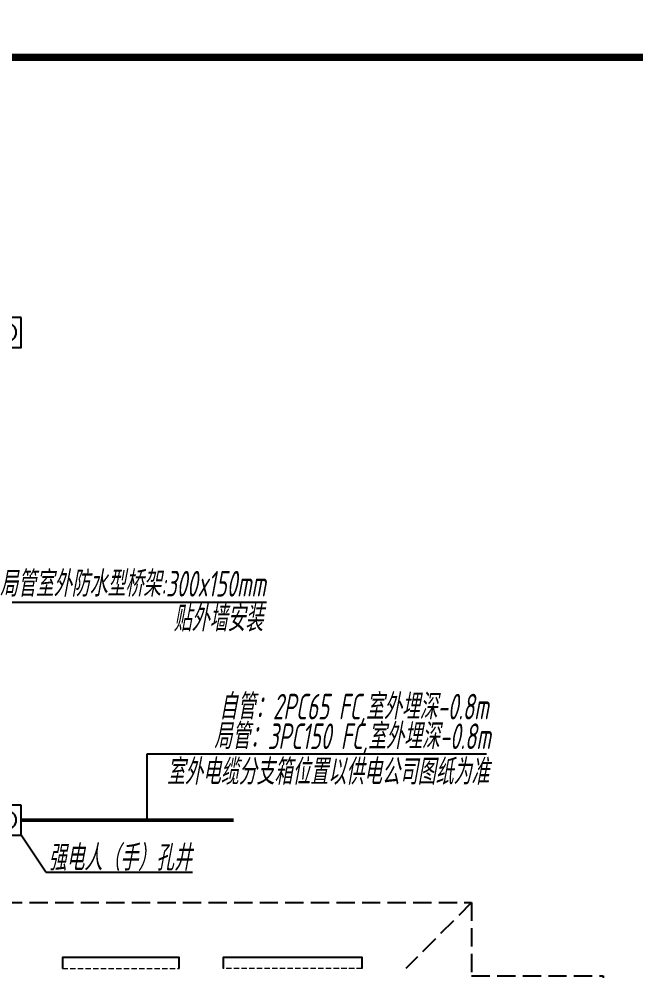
# Model space of a CAD drawing. Extents: x 3002737 to 4077523, y -995787 to -7267.
# Drawn here: x 3474661 to 3483103, y -890478 to -877462 of the extents above; entities that cross this region are included whole.
import ezdxf
from ezdxf.xclip import XClip

# ---------------------------------------------------------------- set-up
doc = ezdxf.new("R2010")
doc.units = 0
doc.header["$LTSCALE"] = 1000
doc.header["$MEASUREMENT"] = 0
doc.header["$XCLIPFRAME"] = 2
doc.linetypes.add('DASH', pattern=[0.35, 0.25, -0.1])
doc.linetypes.add('DOTE', pattern=[2.42, 2, -0.2, 0.02, -0.2])
doc.layers.get('0').update_dxf_attribs({"linetype": 'CONTINUOUS'})
for name, color, linetype in [('!!DIM-动力', 7, 'CONTINUOUS'), ('!!电气', 1, 'CONTINUOUS'), ('DIM-照明', 7, 'CONTINUOUS'), ('WIRE-动力', 7, 'CONTINUOUS'), ('卫生间', 6, 'CONTINUOUS'), ('看线', 185, 'CONTINUOUS')]:
    doc.layers.add(name, color=color, linetype=linetype)
for name, color, linetype, lineweight in [('DOTE', 19, 'DOTE', 9), ('图框', 147, 'CONTINUOUS', 20), ('平面-看线', 252, 'CONTINUOUS', 15)]:
    doc.layers.add(name, color=color, linetype=linetype, lineweight=lineweight)
doc.styles.add('HZTXT', font='gbeitc.shx', dxfattribs={"width": 0.8, "height": 400, "bigfont": 'hztxt.shx'})

# ---------------------------------------------------------------- blocks, each defined once
blk = doc.blocks.new('A$C74D73064')
at = {"layer": 'DOTE', "color": 252}
blk.add_line((111130, 54519), (111130, 8149), dxfattribs=at)
blk = doc.blocks.new('A$C7B1F0EBE')
at = {"color": 252}
ref = blk.add_blockref('A$C74D73064', (-53513, -33808), dxfattribs=at)
XClip(ref).set_block_clipping_path([(63315.4263309771, 50772.2529092039), (117315.4131985184, 70272.2529080271)])
blk = doc.blocks.new('A$C148B7D8E')
at = {"layer": '卫生间', "color": 252, "linetype": 'DASH'}
blk.add_line((900, 10000), (1800, 9100), dxfattribs=at)
blk.add_lwpolyline([(16100, 14000), (16100, 15400), (7700, 15400), (7700, 10800), (7300, 10800), (7300, 10000), (900, 10000), (900, 9000), (-900, 9000), (-900, -900), (1750, -900), (1750, -2100), (23450, -2100), (23450, -900), (25100, -900)], dxfattribs=at)
blk = doc.blocks.new('A$C5F341E43')
at = {"layer": '平面-看线', "color": 252, "linetype": 'DASH', "ltscale": 0.3}
for points in [[(43600, 10200), (45200, 10200)], [(47700, 10200), (45800, 10200)]]:
    blk.add_lwpolyline(points, dxfattribs=at)
at = {"layer": '看线', "color": 252, "ltscale": 0.5}
for points in [[(45200, 10200), (45200, 10350), (43600, 10350), (43600, 10200)], [(47700, 10200), (47700, 10350), (45800, 10350), (45800, 10200)]]:
    blk.add_lwpolyline(points, dxfattribs=at)
at = {"color": 252, "xscale": -1}
blk.add_blockref('A$C148B7D8E', (50100, 1100), dxfattribs=at)
blk = doc.blocks.new('dfgdsgsdg')
at = {"layer": '!!DIM-动力'}
blk.add_lwpolyline([(1783913, 547079), (1784300, 547079), (1784300, 546668), (1783913, 546668)], close=True, dxfattribs=at)
blk.add_circle((1784105, 546875), 124, dxfattribs=at)

msp = doc.modelspace()

# ---------------------------------------------------------------- linework, layer by layer
at = {"layer": '!!电气'}
for p, q in [((3474411, -885435.6), (3478045.4, -885435.6)), ((3476413.2, -887507.8), (3481055.8, -887507.8)), ((3476413.2, -888414.8), (3476413.2, -887507.8))]:
    msp.add_line(p, q, dxfattribs=at)
at = {"layer": 'DIM-照明', "color": 7}
for q in [(3474691.9, -888620.4), (3477032.8, -889128.5)]:
    msp.add_line((3475028.7, -889128.5), q, dxfattribs=at)
at = {"layer": 'WIRE-动力', "color": 6, "linetype": 'Continuous', "const_width": 50}
msp.add_lwpolyline([(3474691.9, -888414.8), (3477596.6, -888414.8)], dxfattribs=at)
at = {"layer": '图框', "const_width": 100}
msp.add_lwpolyline([(3500451.8, -935386.6), (3500451.8, -877986.6), (3419851.8, -877986.6), (3419851.8, -935386.6)], close=True, dxfattribs=at)

# ---------------------------------------------------------------- block references
at = {"layer": '!!DIM-动力', "xscale": -1, "rotation": 359.9982631100344}
for p in [(5258587.9, -1428673.8), (5258587.9, -1435342.3)]:
    msp.add_blockref('dfgdsgsdg', p, dxfattribs=at)
at = {"layer": '!!电气'}
for name, p in [('A$C7B1F0EBE', (3419851.8, -875986.6)), ('A$C5F341E43', (3431654.3, -900643.2))]:
    msp.add_blockref(name, p, dxfattribs=at)

# ---------------------------------------------------------------- texts
at = {"layer": 'DIM-照明', "color": 7, "style": 'HZTXT', "width": 0.7}
for s, p in [('局管室外防水型桥架:300x150mm', (3474396.7, -885358.5)), ('贴外墙安装', (3476772.9, -885834.5))]:
    msp.add_text(s, height=350, rotation=360, dxfattribs=at).set_placement(p)
for s, p in [('自管：2PC65 FC,室外埋深-0.8m', (3477399.2, -887038.6, 1500)), ('局管：3PC150 FC,室外埋深-0.8m', (3477328, -887443.8, 1500)), ('室外电缆分支箱位置以供电公司图纸为准', (3476682.1, -887930.6, 1500)), ('强电人（手）孔井', (3475061.4, -889106.2))]:
    msp.add_text(s, height=350, dxfattribs=at).set_placement(p)

doc.saveas('drawing.dxf')
